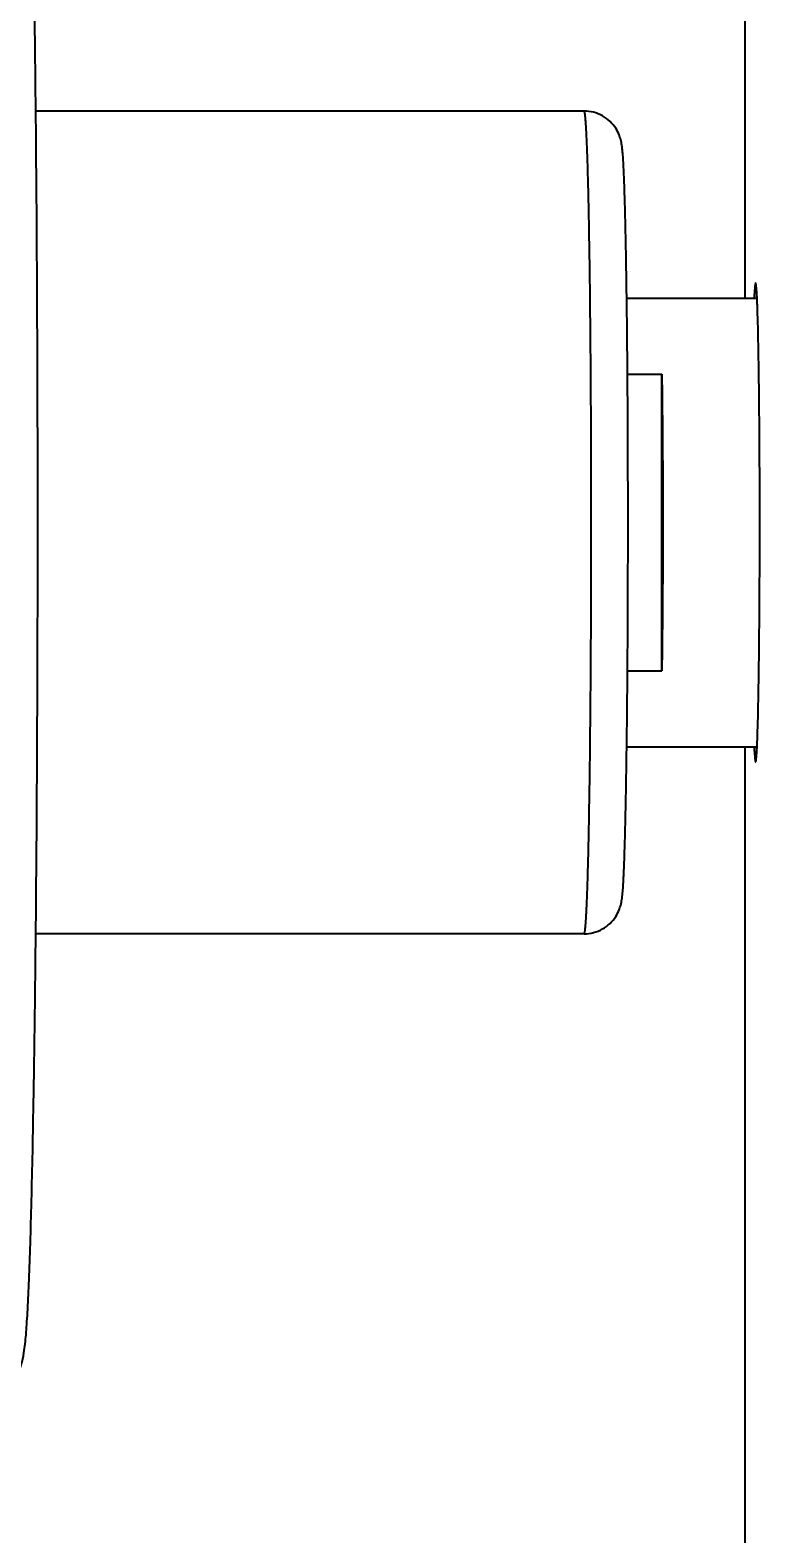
# Model space of a CAD drawing. Header units: millimetres. Extents: x 0 to 841, y 0 to 594.
# Drawn here: x 115.76 to 125.54, y 276.44 to 296.55 of the extents above; entities that cross this region are included whole.
import ezdxf

# ---------------------------------------------------------------- set-up
doc = ezdxf.new("R2010")
doc.units = ezdxf.units.MM
doc.header["$LTSCALE"] = 46.255
doc.layers.get('0').update_dxf_attribs({"linetype": 'CONTINUOUS'})
doc.layers.add('3_ALL_AXIS', color=7, linetype='CONTINUOUS')
doc.styles.get("Standard").update_dxf_attribs({"font": 'txt', "width": 0.8})
doc.dimstyles.new('DIMSTYLE_2', dxfattribs={"dimtxt": 2.5, "dimasz": 2.5, "dimexe": 2, "dimexo": 0.5, "dimtad": 1, "dimdec": 3, "dimdsep": 46, "dimtxsty": 'STANDARD', "dimblk": 'OPEN', "dimblk1": 'OPEN', "dimblk2": 'OPEN', "dimcen": 0.09, "dimadec": 0, "dimazin": 0, "dimtp": 0.5, "dimtm": 0.5, "dimtfac": 1, "dimtdec": 3, "dimtofl": 0, "dimtmove": 0, "dimatfit": 3, "dimldrblk": 'OPEN', "dimfxl": 1, "dimtolj": 1, "dimarcsym": 0})
doc.dimstyles.new('DIMSTYLE_5', dxfattribs={"dimtxt": 2.5, "dimasz": 2.5, "dimexe": 2, "dimexo": 0.5, "dimtad": 1, "dimdec": 4, "dimdsep": 46, "dimtxsty": 'STANDARD', "dimblk": 'OPEN', "dimblk1": 'OPEN', "dimblk2": 'OPEN', "dimcen": 0.09, "dimadec": 0, "dimazin": 0, "dimtp": 0.1, "dimtm": 0.1, "dimtfac": 1, "dimtdec": 4, "dimtofl": 0, "dimtmove": 0, "dimatfit": 3, "dimldrblk": 'OPEN', "dimfxl": 1, "dimtolj": 1, "dimarcsym": 0})

# ---------------------------------------------------------------- blocks, each defined once
blk = doc.blocks.new('_OPEN')
at = {"color": 0, "linetype": 'BYBLOCK'}
for p, q in [((0, 0), (-1, 0.2)), ((-1, -0.2), (0, 0)), ((-1, 0), (0, 0))]:
    blk.add_line(p, q, dxfattribs=at)
blk = doc.blocks.new('*D1')
at = {"color": 2, "linetype": 'CONTINUOUS'}
for p, q in [((99.41, 256.965), (99.41, 468.591)), ((241.389, 391.465), (241.389, 468.591)), ((99.41, 466.591), (170.399, 466.591)), ((241.389, 466.591), (170.399, 466.591))]:
    blk.add_line(p, q, dxfattribs=at)
at = {"color": 2, "linetype": 'CONTINUOUS', "xscale": 2.5, "yscale": 2.5, "zscale": 2.5, "rotation": 180}
blk.add_blockref('_OPEN', (99.41, 466.591), dxfattribs=at)
at = {"color": 2, "linetype": 'CONTINUOUS', "xscale": 2.5, "yscale": 2.5, "zscale": 2.5}
blk.add_blockref('_OPEN', (241.389, 466.591), dxfattribs=at)
at = {"color": 2, "linetype": 'CONTINUOUS', "insert": (168.399, 469.716), "char_height": 2.5, "width": 10, "attachment_point": 2, "line_spacing_factor": 0.9}
blk.add_mtext('142\\P[5.6]', dxfattribs=at)
blk = doc.blocks.new('*D7')
at = {"color": 2, "linetype": 'CONTINUOUS'}
for p, q in [((117.517, 436.465), (24.788, 436.465)), ((26.788, 436.465), (26.788, 298.715)), ((26.788, 160.965), (26.788, 298.715)), ((209.211, 160.965), (24.788, 160.965))]:
    blk.add_line(p, q, dxfattribs=at)
at = {"color": 2, "linetype": 'CONTINUOUS', "xscale": 2.5, "yscale": 2.5, "zscale": 2.5}
for p, rotation in [((26.788, 436.465), 90), ((26.788, 160.965), 270)]:
    blk.add_blockref('_OPEN', p, dxfattribs=dict(at, rotation=rotation))
at = {"color": 2, "linetype": 'CONTINUOUS', "insert": (23.663, 297.715), "char_height": 2.5, "width": 12, "attachment_point": 2, "rotation": 90, "line_spacing_factor": 0.9}
blk.add_mtext('275,5\\P[10.8]', dxfattribs=at)
blk = doc.blocks.new('*D8')
at = {"color": 2, "linetype": 'CONTINUOUS'}
for p, q in [((56.92, 256.465), (56.92, 274.114)), ((56.92, 274.114), (56.92, 255.715)), ((98.998, 256.465), (54.92, 256.465)), ((56.92, 250.965), (56.92, 255.715)), ((138.914, 254.965), (54.92, 254.965)), ((56.92, 254.965), (56.92, 250.965))]:
    blk.add_line(p, q, dxfattribs=at)
at = {"color": 2, "linetype": 'CONTINUOUS', "xscale": 2.5, "yscale": 2.5, "zscale": 2.5}
for p, rotation in [((56.92, 256.465), 270), ((56.92, 254.965), 90)]:
    blk.add_blockref('_OPEN', p, dxfattribs=dict(at, rotation=rotation))
at = {"color": 2, "linetype": 'CONTINUOUS', "insert": (53.795, 262.114), "char_height": 2.5, "width": 54, "attachment_point": 1, "rotation": 90, "line_spacing_factor": 0.9}
blk.add_mtext('1,5\\P[0.06]\\PHorizontal slide adjustment\\Prange ±45mm', dxfattribs=at)

msp = doc.modelspace()

# ---------------------------------------------------------------- linework, layer by layer
at = {"color": 7, "linetype": 'CONTINUOUS'}
for p, q in [((125.31974, 292.96521), (125.31974, 334.96521)), ((125.32017, 292.96521), (125.32017, 334.96521)), ((123.74598, 291.94952), (124.205, 291.94952)), ((124.205, 287.98089), (124.205, 291.94952)), ((123.74598, 287.98089), (124.205, 287.98089)), ((125.31974, 248.96521), (125.31974, 286.96521)), ((125.32017, 248.96521), (125.32017, 286.96521))]:
    msp.add_line(p, q, dxfattribs=at)
for points, knots in [([(115.85925, 289.96521), (115.85925, 290.67897), (115.8569, 292.0794), (115.84639, 294.11338), (115.83182, 295.72287), (115.81662, 296.91295), (115.80417, 297.7123), (115.79043, 298.4385), (115.77555, 299.08505), (115.75966, 299.64656), (115.74284, 300.1193), (115.7273, 300.45695), (115.71364, 300.68265), (115.70338, 300.82171), (115.69154, 300.94785), (115.67434, 301.08203), (115.64493, 301.22171), (115.58681, 301.38422), (115.52868, 301.48765), (115.48843, 301.54457)], [0, 0, 0, 0, 0.18423561, 0.36147952, 0.52501751, 0.5996925, 0.66868933, 0.73137076, 0.78717271, 0.83562027, 0.87636499, 0.90927099, 0.92286305, 0.93472889, 0.94526157, 0.95556211, 0.96963992, 0.98200514, 1, 1, 1, 1]), ([(123.75314, 289.96521), (123.75314, 290.31043), (123.75193, 290.98602), (123.74737, 291.81673), (123.74183, 292.44839), (123.73694, 292.88538), (123.73131, 293.29098), (123.72498, 293.66092), (123.71802, 293.99139), (123.71051, 294.27918), (123.70254, 294.52194), (123.69406, 294.71896), (123.68604, 294.85552), (123.67814, 294.94619), (123.67031, 295.01215), (123.65736, 295.07926), (123.63187, 295.15703), (123.58792, 295.2424), (123.51405, 295.33169), (123.41319, 295.40616), (123.29418, 295.45421), (123.20858, 295.46521), (123.16588, 295.46521)], [0, 0, 0, 0, 0.17894494, 0.35018958, 0.43060347, 0.50638146, 0.57671609, 0.64086582, 0.69816614, 0.74805165, 0.79009193, 0.82406911, 0.850271, 0.86098926, 0.87124171, 0.88469737, 0.89633385, 0.91356405, 0.93415359, 0.95584072, 0.97786538, 1, 1, 1, 1]), ([(123.26187, 289.96521), (123.26187, 290.32287), (123.26097, 290.85507), (123.25792, 291.55665), (123.25478, 292.06321), (123.25079, 292.54957), (123.24599, 293.01104), (123.24044, 293.44318), (123.23419, 293.84182), (123.2273, 294.20313), (123.21986, 294.52363), (123.21299, 294.76376), (123.20716, 294.93317), (123.20288, 295.04248), (123.19853, 295.13956), (123.19411, 295.22418), (123.18965, 295.29613), (123.18516, 295.35525), (123.1807, 295.40138), (123.17669, 295.4317), (123.17334, 295.44927), (123.17097, 295.45769), (123.1691, 295.46282), (123.16684, 295.46521), (123.16588, 295.46521)], [0, 0, 0, 0, 0.19494876, 0.29007534, 0.38240874, 0.47106073, 0.55517778, 0.63395028, 0.70662013, 0.77248818, 0.83092105, 0.88135743, 0.90342281, 0.92331389, 0.94098379, 0.95639023, 0.96949771, 0.98027632, 0.98870374, 0.99476749, 0.99691445, 0.99847776, 0.99947673, 1, 1, 1, 1]), ([(124.205, 291.94952), (124.20973, 291.64166), (124.21608, 290.98022), (124.21809, 290.31876), (124.21809, 289.96521)], [0, 0, 0, 0, 0.46548998, 1, 1, 1, 1]), ([(115.48726, 278.3842), (115.52774, 278.44121), (115.58625, 278.54488), (115.6447, 278.70782), (115.67425, 278.84782), (115.69149, 278.98213), (115.70334, 279.10827), (115.71361, 279.24729), (115.72728, 279.47293), (115.74281, 279.81051), (115.75964, 280.28318), (115.77553, 280.84466), (115.79042, 281.49119), (115.80416, 282.2174), (115.81662, 283.01678), (115.83181, 284.20695), (115.84638, 285.81659), (115.85689, 287.85078), (115.85925, 289.25137), (115.85925, 289.96521)], [0, 0, 0, 0, 0.01804309, 0.03045456, 0.04456371, 0.05486659, 0.06539532, 0.07725536, 0.09084074, 0.12373355, 0.16446569, 0.21290188, 0.26869292, 0.33136429, 0.40035199, 0.47501876, 0.63854268, 0.81577488, 1, 1, 1, 1]), ([(123.16588, 284.46521), (123.20859, 284.46521), (123.2942, 284.47622), (123.41326, 284.52429), (123.51416, 284.59882), (123.58804, 284.68818), (123.63194, 284.77358), (123.6574, 284.85132), (123.67033, 284.91838), (123.67815, 284.98432), (123.68604, 285.07499), (123.69407, 285.21157), (123.70255, 285.4086), (123.71052, 285.65138), (123.71803, 285.93919), (123.72498, 286.26966), (123.73131, 286.6396), (123.73695, 287.04518), (123.74183, 287.48216), (123.74737, 288.11379), (123.75193, 288.94446), (123.75314, 289.62001), (123.75314, 289.96521)], [0, 0, 0, 0, 0.02213608, 0.04416943, 0.06587265, 0.08647594, 0.10370576, 0.115331, 0.12877486, 0.13902559, 0.14974468, 0.17594993, 0.20993046, 0.25197334, 0.30186108, 0.35916273, 0.42331171, 0.49364445, 0.56941963, 0.64982991, 0.82106548, 1, 1, 1, 1]), ([(123.16588, 284.46521), (123.16684, 284.46521), (123.1691, 284.46759), (123.17097, 284.47272), (123.17334, 284.48115), (123.17669, 284.49872), (123.1807, 284.52904), (123.18516, 284.57517), (123.18965, 284.63429), (123.19411, 284.70624), (123.19853, 284.79086), (123.20288, 284.88794), (123.20716, 284.99725), (123.21299, 285.16666), (123.21986, 285.40679), (123.2273, 285.72728), (123.23419, 286.08859), (123.24044, 286.48724), (123.24599, 286.91937), (123.25079, 287.38084), (123.25478, 287.8672), (123.25792, 288.37377), (123.26097, 289.07535), (123.26187, 289.60754), (123.26187, 289.96521)], [0, 0, 0, 0, 0.00052327, 0.00152224, 0.00308555, 0.00523251, 0.01129626, 0.01972368, 0.03050229, 0.04360977, 0.05901621, 0.07668611, 0.09657719, 0.11864257, 0.16907895, 0.22751182, 0.29337987, 0.36604972, 0.44482222, 0.52893927, 0.61759126, 0.70992466, 0.80505124, 1, 1, 1, 1]), ([(124.21809, 289.96521), (124.21809, 289.61165), (124.21608, 288.9502), (124.20973, 288.28876), (124.205, 287.98089)], [0, 0, 0, 0, 0.53451002, 1, 1, 1, 1])]:
    msp.add_open_spline(points, degree=3, knots=knots, dxfattribs=at)
at = {"layer": '3_ALL_AXIS', "color": 7, "linetype": 'CONTINUOUS'}
for p, q in [((123.16588, 295.46521), (115.83358, 295.46521)), ((123.73572, 292.96521), (125.47834, 292.96521)), ((123.73572, 286.96521), (125.47834, 286.96521)), ((123.16588, 284.46521), (115.83357, 284.46521))]:
    msp.add_line(p, q, dxfattribs=at)
for points, knots in [([(125.45891, 293.16521), (125.45842, 293.16521), (125.45725, 293.16413), (125.45553, 293.15992), (125.4534, 293.15056), (125.45112, 293.13484), (125.44875, 293.11282), (125.44638, 293.08464), (125.44401, 293.05029), (125.44167, 293.00988), (125.44022, 292.98091), (125.43949, 292.96542)], [0, 0, 0, 0, 0.00728361, 0.02052136, 0.0689737, 0.14794607, 0.25763638, 0.39794726, 0.56866205, 0.76947163, 1, 1, 1, 1]), ([(125.45891, 286.76521), (125.45947, 286.76521), (125.46079, 286.76659), (125.46265, 286.77167), (125.46503, 286.78314), (125.46751, 286.8023), (125.47014, 286.8292), (125.47274, 286.86358), (125.47534, 286.90545), (125.47791, 286.95468), (125.48044, 287.01116), (125.48293, 287.07476), (125.48633, 287.17333), (125.49032, 287.31303), (125.49465, 287.49951), (125.49866, 287.70972), (125.50229, 287.94166), (125.50552, 288.19309), (125.50831, 288.46158), (125.51147, 288.84609), (125.51407, 289.34891), (125.51511, 289.96521), (125.51407, 290.5815), (125.51147, 291.08433), (125.50831, 291.46884), (125.50552, 291.73733), (125.50229, 291.98875), (125.49866, 292.22069), (125.49465, 292.43091), (125.49032, 292.61738), (125.48633, 292.75709), (125.48293, 292.85566), (125.48044, 292.91926), (125.47791, 292.97574), (125.47534, 293.02497), (125.47274, 293.06684), (125.47014, 293.10122), (125.46751, 293.12811), (125.46503, 293.14727), (125.46265, 293.15874), (125.46079, 293.16382), (125.45947, 293.16521), (125.45891, 293.16521)], [0, 0, 0, 0, 0.00026161, 0.00076107, 0.00261494, 0.00564675, 0.00986052, 0.01524985, 0.02180354, 0.02950687, 0.03834178, 0.04828739, 0.05932007, 0.08453833, 0.1137549, 0.14668902, 0.18302402, 0.22241038, 0.26446901, 0.30879511, 0.40252519, 0.5, 0.59747481, 0.69120489, 0.73553099, 0.77758962, 0.81697598, 0.85331098, 0.8862451, 0.91546167, 0.94067993, 0.95171261, 0.96165822, 0.97049313, 0.97819646, 0.98475015, 0.99013948, 0.99435325, 0.99738506, 0.99923893, 0.99973839, 1, 1, 1, 1]), ([(125.43949, 286.96499), (125.44022, 286.94951), (125.44167, 286.92054), (125.44401, 286.88012), (125.44638, 286.84578), (125.44875, 286.8176), (125.45112, 286.79557), (125.4534, 286.77986), (125.45553, 286.77049), (125.45725, 286.76629), (125.45842, 286.76521), (125.45891, 286.76521)], [0, 0, 0, 0, 0.23052837, 0.43133795, 0.60205274, 0.74236362, 0.85205393, 0.9310263, 0.97947864, 0.99271639, 1, 1, 1, 1])]:
    msp.add_open_spline(points, degree=3, knots=knots, dxfattribs=at)

# ---------------------------------------------------------------- dimensions: what is measured, and where the dimension line sits
at = {"color": 2, "linetype": 'CONTINUOUS'}
for base, p1, p2, angle, picture, middle in [((99.41025, 466.5912), (241.38863, 390.96521), (99.41025, 256.46521), 180, '*D1', (170.39944, 466.5912)), ((26.7876, 436.46521), (209.71103, 160.96521), (118.0166, 436.46521), 90, '*D7', (26.7876, 298.71521))]:
    dim = msp.add_linear_dim(base=base, p1=p1, p2=p2, angle=angle, dimstyle='DIMSTYLE_2', dxfattribs=at)
    dim.commit()
    dim.dimension.update_dxf_attribs({"geometry": picture, "text_midpoint": middle, "dimtype": 160})
dim = msp.add_linear_dim(base=(56.91985, 254.96521), p1=(99.49752, 256.46521), p2=(139.41402, 254.96521), angle=270, text='<>\\PHorizontal slide adjustment\\Prange ±45mm', dimstyle='DIMSTYLE_5', dxfattribs=at)
dim.commit()
dim.dimension.update_dxf_attribs({"geometry": '*D8', "text_midpoint": (56.91985, 289.11385), "dimtype": 160})

doc.saveas('drawing.dxf')
